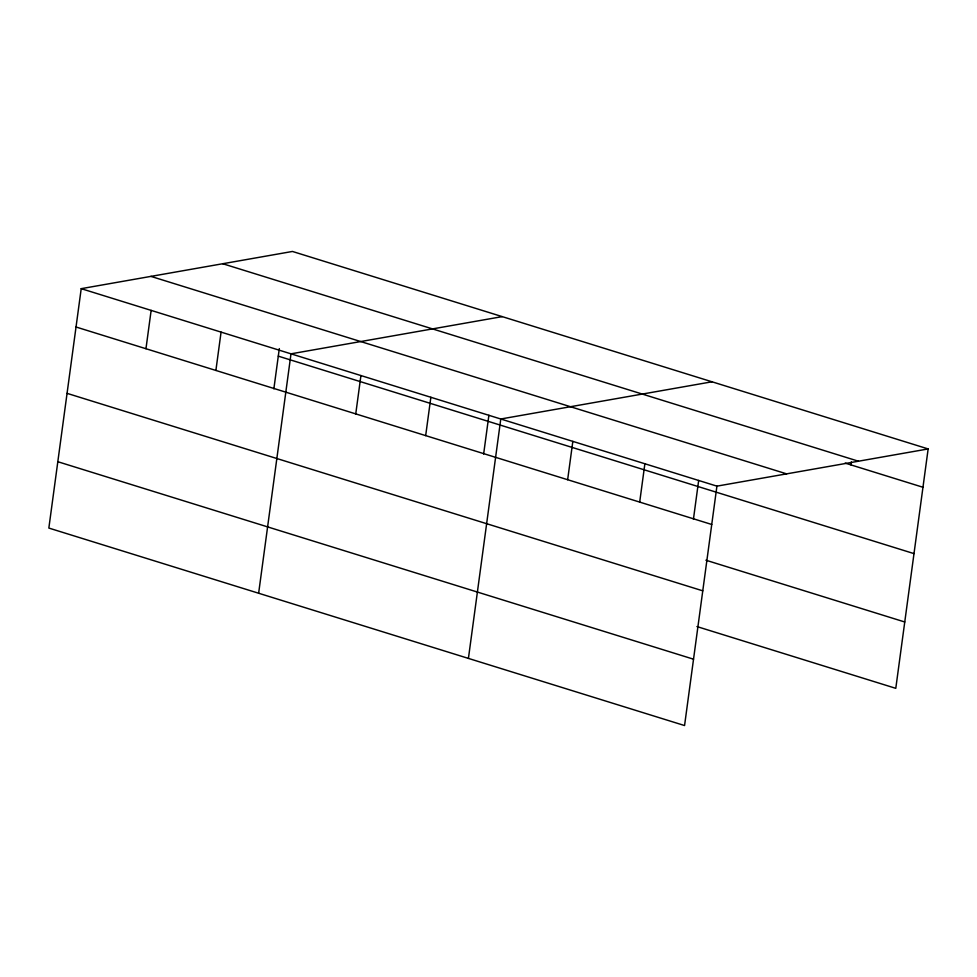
<?xml version="1.0" encoding="UTF-8"?>
<svg xmlns="http://www.w3.org/2000/svg" width="977" height="977" viewBox="0 0 977 977"><rect width="100%" height="100%" fill="white"/><g stroke="black" fill="none" stroke-linecap="round" stroke-linejoin="round"><path stroke-width="1.47" d="M928.15 448.932L292.441 251.455L81.213 288.667L48.85 528.068L684.559 725.545L716.923 486.143L928.15 448.932L895.787 688.333L696.931 626.562M145.964 348.716L151.142 310.381M215.893 370.442L221.071 332.107M273.865 388.834L279.312 348.594M258.636 593.234L290.999 353.833L502.227 316.621M355.75 413.894L360.928 375.559M425.679 435.608L430.857 397.273M483.652 454L488.891 415.274M468.423 658.4L500.786 418.999L712.013 381.787M567.649 479.719L572.827 441.384M639.691 502.105L644.881 463.77M693.438 519.178L698.665 480.44M850.918 464.893L851.321 461.938M222.744 263.729L858.441 461.217M845.154 463.098L922.972 487.267M150.922 276.381L786.632 473.869M81.213 288.667L716.923 486.143M278.286 356.141L913.996 553.617M76.035 327.002L711.744 524.478M705.907 560.212L904.751 621.983M67.059 393.352L702.768 590.829M57.826 461.718L693.523 659.194"/></g></svg>
